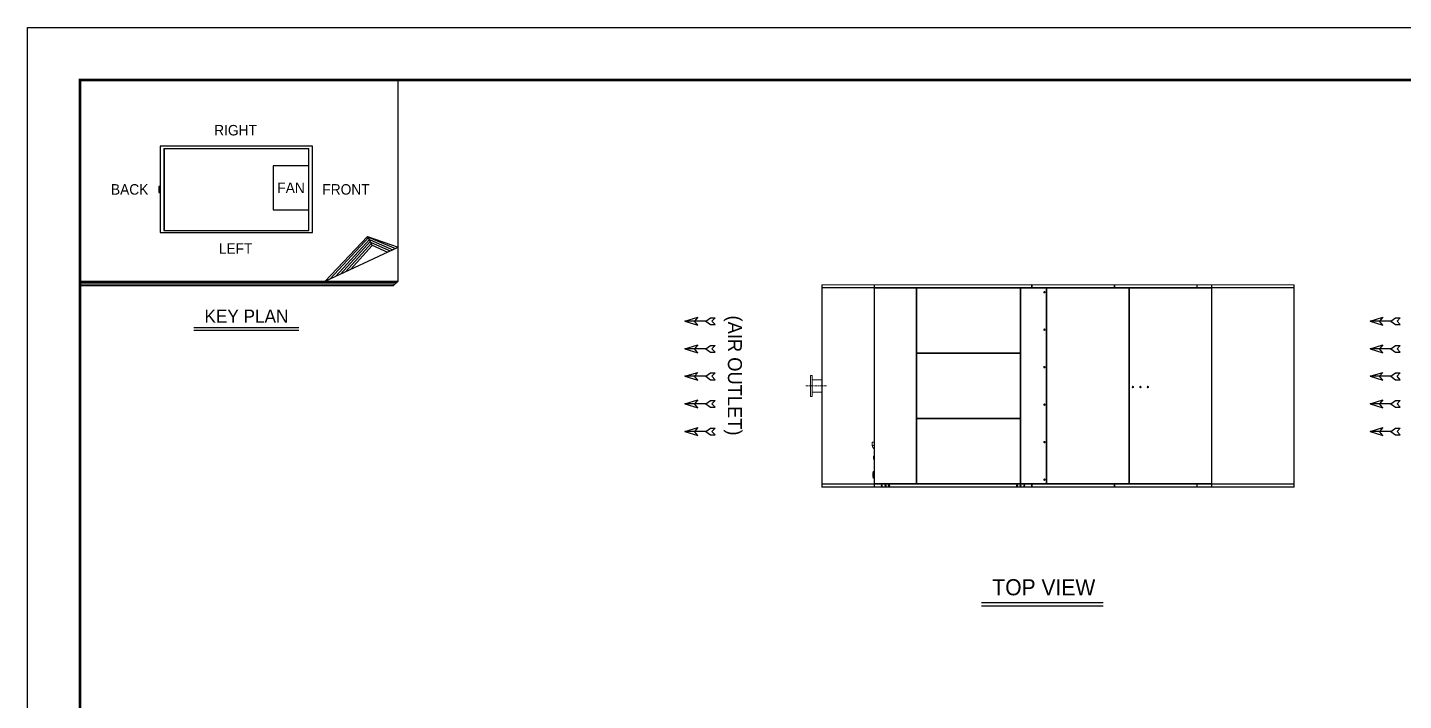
# Model space of a CAD drawing. Header units: millimetres. Extents: x -17070 to 46249, y -291348 to 35795.
# Drawn here: x 16842 to 35192, y 26819 to 35795 of the extents above; entities that cross this region are included whole.
import ezdxf
from ezdxf.enums import TextEntityAlignment as Align

# ---------------------------------------------------------------- set-up
doc = ezdxf.new("R2010")
doc.units = ezdxf.units.MM
doc.linetypes.add('CENTER', pattern=[2, 1.25, -0.25, 0.25, -0.25])
for name, color, linetype in [('center', 1, 'CENTER'), ('냉각탑', 4, 'Continuous'), ('냉각탑_box', 1, 'Continuous'), ('냉각탑_dim', 1, 'Continuous'), ('냉각탑_form', 1, 'Continuous'), ('냉각탑_text', 3, 'Continuous')]:
    doc.layers.add(name, color=color, linetype=linetype)
doc.styles.add('돋움', font='Dotum.ttf')

# ---------------------------------------------------------------- blocks, each defined once
blk = doc.blocks.new('화살표 IN OUT')
at = {"layer": '냉각탑_dim'}
for p, q in [((-323, 43), (-384, 43)), ((-343, 0), (-384, 43)), ((-384, -43), (-343, 0)), ((-266, 0), (-323, 43)), ((-266, 0), (-323, -43)), ((-266, 0), (0, 0)), ((-163, 50), (-122, 0)), ((0, 0), (-163, 50)), ((-163, -50), (-122, 0)), ((0, 0), (-163, -50)), ((-323, -43), (-384, -43))]:
    blk.add_line(p, q, dxfattribs=at)
blk = doc.blocks.new('4')
at = {"color": 0, "lineweight": 20}
for p, q in [((28139, 32365), (27435, 32365)), ((27435, 29665), (27435, 32365)), ((27438, 29665), (27438, 32365)), ((28135, 32362), (27438, 32362)), ((28135, 32326), (27438, 32326)), ((28135, 32323), (27438, 32323)), ((32635, 32365), (33735, 32365)), ((32635, 32362), (33732, 32362)), ((32635, 32326), (33732, 32326)), ((32635, 32323), (33732, 32323)), ((33732, 29665), (33732, 32365)), ((33735, 29665), (33735, 32365)), ((27285, 31155), (27285, 30875)), ((28139, 29665), (27435, 29665)), ((28135, 29707), (27438, 29707)), ((28135, 29704), (27438, 29704)), ((28135, 29668), (27438, 29668)), ((32635, 29707), (33732, 29707)), ((32635, 29704), (33732, 29704)), ((32635, 29668), (33732, 29668)), ((32635, 29665), (33735, 29665))]:
    blk.add_line(p, q, dxfattribs=at)
at = {"color": 7, "lineweight": 20, "ltscale": 0.001111}
for p, q in [((28135, 32362), (28137, 32362)), ((28137, 32318), (28135, 32318)), ((28139, 32319), (28139, 32321)), ((28204, 32321), (28204, 32323)), ((28695, 32319), (28695, 32321)), ((28696, 32318), (28698, 32318)), ((28851, 32321), (28851, 32323)), ((29166, 32323), (29166, 32321)), ((29193, 32323), (29193, 32321)), ((29196, 32323), (29196, 32321)), ((29461, 32321), (29461, 32323)), ((29461, 32321), (29461, 32323)), ((29614, 32323), (29614, 32321)), ((29641, 32323), (29641, 32321)), ((29644, 32323), (29644, 32321)), ((30071, 32321), (30071, 32323)), ((30220, 32321), (30220, 32323)), ((30233, 32362), (30235, 32362)), ((30242, 32323), (30242, 32321)), ((31008, 32323), (31008, 32321)), ((31337, 32365), (31339, 32365)), ((31337, 32360), (31339, 32360)), ((32439, 32365), (32441, 32365)), ((32439, 32360), (32441, 32360)), ((32630, 32323), (32630, 32321)), ((32632, 32323), (32632, 32321)), ((30084, 31998), (30082, 31998)), ((30084, 31898), (30082, 31898)), ((31535, 31898), (31533, 31898)), ((31533, 31868), (31535, 31868)), ((31533, 31721), (31535, 31721)), ((31535, 31691), (31533, 31691)), ((28800, 31452), (28800, 31450)), ((28803, 31452), (28803, 31450)), ((28847, 31452), (28847, 31450)), ((28848, 31452), (28848, 31450)), ((28850, 31452), (28850, 31450)), ((28851, 31450), (28851, 31452)), ((28852, 31450), (28852, 31452)), ((28854, 31450), (28854, 31452)), ((28854, 31452), (28854, 31450)), ((29461, 31450), (29461, 31452)), ((30071, 31450), (30071, 31452)), ((31535, 31474), (31533, 31474)), ((31533, 31444), (31535, 31444)), ((31535, 31218), (31533, 31218)), ((31535, 31016), (31533, 31016)), ((31535, 31013), (31533, 31013)), ((31533, 30986), (31535, 30986)), ((31535, 30809), (31533, 30809)), ((28800, 30580), (28800, 30578)), ((28803, 30580), (28803, 30578)), ((28847, 30580), (28847, 30578)), ((28848, 30580), (28848, 30578)), ((28850, 30580), (28850, 30578)), ((28851, 30578), (28851, 30580)), ((28852, 30578), (28852, 30580)), ((28854, 30578), (28854, 30580)), ((28854, 30580), (28854, 30578)), ((29461, 30578), (29461, 30580)), ((30071, 30578), (30071, 30580)), ((31535, 30586), (31533, 30586)), ((31533, 30556), (31535, 30556)), ((31533, 30339), (31535, 30339)), ((31535, 30309), (31533, 30309)), ((30084, 30194), (30082, 30194)), ((31535, 30163), (31533, 30163)), ((31533, 30133), (31535, 30133)), ((30084, 30094), (30082, 30094)), ((28137, 29713), (28135, 29713)), ((28137, 29669), (28135, 29669)), ((28139, 29711), (28139, 29709)), ((28335, 29707), (28335, 29709)), ((28620, 29707), (28620, 29709)), ((28626, 29709), (28626, 29707)), ((28695, 29711), (28695, 29709)), ((28696, 29713), (28698, 29713)), ((28819, 29709), (28819, 29707)), ((30098, 29709), (30098, 29707)), ((30235, 29669), (30233, 29669)), ((30242, 29709), (30242, 29707)), ((31008, 29707), (31008, 29709)), ((31339, 29665), (31337, 29665)), ((31409, 29707), (31409, 29709)), ((32441, 29665), (32439, 29665)), ((32630, 29707), (32630, 29709)), ((32632, 29709), (32632, 29707))]:
    blk.add_line(p, q, dxfattribs=at)
at = {"color": 7, "lineweight": 20, "ltscale": 0.019444}
for p, q in [((28135, 32327), (28135, 32362)), ((28137, 32327), (28137, 32362)), ((28139, 32362), (28139, 32327)), ((30232, 32362), (30232, 32327)), ((30233, 32362), (30233, 32327)), ((30235, 32362), (30235, 32327)), ((28135, 29669), (28135, 29704)), ((28137, 29669), (28137, 29704)), ((28139, 29669), (28139, 29704)), ((30232, 29669), (30232, 29704)), ((30233, 29704), (30233, 29669)), ((30235, 29704), (30235, 29669))]:
    blk.add_line(p, q, dxfattribs=at)
at = {"color": 7, "lineweight": 20}
for p, q in [((28135, 32318), (28135, 29713)), ((28139, 32365), (30232, 32365)), ((28139, 32362), (30232, 32362)), ((30232, 32327), (28139, 32327)), ((30232, 32323), (28139, 32323)), ((28139, 32318), (28139, 29713)), ((28695, 29713), (28695, 32318)), ((28698, 29713), (28698, 32318)), ((28700, 29709), (28700, 32321)), ((30079, 32321), (28704, 32321)), ((30079, 32318), (28704, 32318)), ((30084, 32318), (30084, 29712)), ((30087, 32318), (30087, 29712)), ((31334, 32365), (30240, 32365)), ((31334, 32362), (30240, 32362)), ((31334, 32326), (30240, 32326)), ((31334, 32323), (30240, 32323)), ((30426, 29712), (30426, 32318)), ((30429, 29712), (30429, 32318)), ((30432, 29712), (30432, 32318)), ((30433, 32318), (30433, 29712)), ((30436, 32321), (31530, 32321)), ((30436, 32318), (30436, 29712)), ((30436, 32318), (31530, 32318)), ((32436, 32365), (31342, 32365)), ((32436, 32362), (31342, 32362)), ((32436, 32326), (31342, 32326)), ((32436, 32323), (31342, 32323)), ((31530, 32318), (31530, 29712)), ((31533, 32318), (31533, 29712)), ((31535, 29712), (31535, 32318)), ((31538, 32321), (32632, 32321)), ((31538, 32318), (32632, 32318)), ((31538, 29712), (31538, 32318)), ((32632, 32318), (32632, 29712)), ((32635, 32318), (32635, 29712)), ((32637, 31224), (32637, 32318)), ((32638, 29924), (32638, 32106)), ((30083, 30194), (30083, 31898)), ((28704, 31456), (30079, 31456)), ((28704, 31452), (30079, 31452)), ((30079, 31450), (28704, 31450)), ((30079, 31447), (28704, 31447)), ((32637, 29712), (32637, 30806)), ((28704, 30584), (30079, 30584)), ((28704, 30580), (30079, 30580)), ((30079, 30578), (28704, 30578)), ((30079, 30575), (28704, 30575)), ((28139, 29707), (30232, 29707)), ((28139, 29704), (30232, 29704)), ((28139, 29669), (30232, 29669)), ((28139, 29665), (30232, 29665)), ((28704, 29713), (30079, 29713)), ((28704, 29709), (30079, 29709)), ((31334, 29707), (30240, 29707)), ((31334, 29704), (30240, 29704)), ((31334, 29668), (30240, 29668)), ((31334, 29665), (30240, 29665)), ((30436, 29712), (31530, 29712)), ((30436, 29709), (31530, 29709)), ((32436, 29707), (31342, 29707)), ((32436, 29704), (31342, 29704)), ((32436, 29668), (31342, 29668)), ((32436, 29665), (31342, 29665)), ((31538, 29712), (32632, 29712)), ((31538, 29709), (32632, 29709))]:
    blk.add_line(p, q, dxfattribs=at)
at = {"color": 7, "lineweight": 20, "ltscale": 5.55556e-05}
for p, q in [((28135, 32318), (28135, 32318)), ((28137, 32318), (28137, 32318)), ((28139, 32321), (28139, 32321)), ((28139, 32319), (28139, 32319)), ((28695, 32321), (28695, 32321)), ((28695, 32319), (28695, 32319)), ((28696, 32318), (28696, 32318)), ((28698, 32318), (28698, 32318)), ((28135, 29713), (28135, 29713)), ((28137, 29713), (28137, 29713)), ((28139, 29711), (28139, 29711)), ((28139, 29709), (28139, 29709)), ((28695, 29711), (28695, 29711)), ((28695, 29709), (28695, 29709)), ((28696, 29713), (28696, 29713)), ((28698, 29713), (28698, 29713))]:
    blk.add_line(p, q, dxfattribs=at)
at = {"color": 7, "lineweight": 20, "ltscale": 0.002}
for p, q in [((28135, 32318), (28139, 32318)), ((28139, 32321), (28139, 32318)), ((28695, 32321), (28695, 32318)), ((28698, 32318), (28695, 32318)), ((28135, 29713), (28139, 29713)), ((28139, 29709), (28139, 29713)), ((28695, 29709), (28695, 29713)), ((28698, 29713), (28695, 29713))]:
    blk.add_line(p, q, dxfattribs=at)
at = {"color": 7, "lineweight": 20, "ltscale": 6.38004e-06}
for p, q in [((28135, 32318), (28135, 32318)), ((28135, 29713), (28135, 29713))]:
    blk.add_line(p, q, dxfattribs=at)
at = {"color": 7, "lineweight": 20, "ltscale": 0.148611}
blk.add_line((28135, 32050), (28135, 32318), dxfattribs=at)
at = {"color": 7, "lineweight": 20, "ltscale": 0.000888889}
for p, q in [((28139, 32318), (28137, 32318)), ((28695, 32318), (28696, 32318)), ((30080, 32318), (30082, 32318)), ((30083, 32320), (30083, 32321)), ((30237, 32365), (30239, 32365)), ((30237, 32326), (30239, 32326)), ((30435, 32321), (30435, 32320)), ((30435, 32321), (30436, 32321)), ((30435, 32320), (30436, 32320)), ((31296, 32322), (31296, 32323)), ((31337, 32365), (31336, 32365)), ((31337, 32326), (31336, 32326)), ((31336, 32322), (31336, 32323)), ((31339, 32365), (31341, 32365)), ((31339, 32326), (31341, 32326)), ((31530, 32321), (31532, 32321)), ((31530, 32320), (31532, 32320)), ((31532, 32321), (31532, 32320)), ((31533, 32320), (31533, 32321)), ((31535, 32321), (31537, 32321)), ((32439, 32365), (32438, 32365)), ((32439, 32326), (32438, 32326)), ((32441, 32365), (32443, 32365)), ((32441, 32326), (32443, 32326)), ((32635, 32365), (32634, 32365)), ((32635, 32326), (32634, 32326)), ((32635, 32321), (32634, 32321)), ((32637, 31224), (32635, 31224)), ((32637, 31215), (32635, 31215)), ((32637, 31021), (32635, 31021)), ((32637, 31009), (32635, 31009)), ((32637, 30815), (32635, 30815)), ((32637, 30806), (32635, 30806)), ((28139, 29713), (28137, 29713)), ((28695, 29713), (28696, 29713)), ((30082, 29712), (30080, 29712)), ((30083, 29709), (30083, 29711)), ((30237, 29704), (30239, 29704)), ((30237, 29665), (30239, 29665)), ((30435, 29709), (30435, 29711)), ((30436, 29711), (30435, 29711)), ((30436, 29709), (30435, 29709)), ((31296, 29709), (31296, 29707)), ((31336, 29709), (31336, 29707)), ((31337, 29704), (31336, 29704)), ((31337, 29665), (31336, 29665)), ((31339, 29704), (31341, 29704)), ((31339, 29665), (31341, 29665)), ((31532, 29711), (31530, 29711)), ((31532, 29709), (31530, 29709)), ((31532, 29709), (31532, 29711)), ((31533, 29711), (31533, 29709)), ((31535, 29709), (31537, 29709)), ((32439, 29704), (32438, 29704)), ((32439, 29665), (32438, 29665)), ((32441, 29704), (32443, 29704)), ((32441, 29665), (32443, 29665)), ((32635, 29709), (32634, 29709)), ((32635, 29704), (32634, 29704)), ((32635, 29665), (32634, 29665))]:
    blk.add_line(p, q, dxfattribs=at)
at = {"color": 7, "lineweight": 20, "ltscale": 0.001944}
for p, q in [((28139, 32362), (28139, 32365)), ((28139, 32327), (28139, 32323)), ((28700, 32321), (28696, 32321)), ((28703, 32321), (28700, 32321)), ((28700, 32318), (28704, 32318)), ((28703, 32318), (28703, 32321)), ((28704, 32321), (28704, 32318)), ((30079, 32321), (30079, 32318)), ((30082, 32318), (30079, 32318)), ((30232, 32362), (30232, 32365)), ((30232, 32327), (30232, 32323)), ((28700, 31456), (28704, 31456)), ((28700, 31447), (28704, 31447)), ((28704, 31452), (28704, 31456)), ((28704, 31450), (28704, 31447)), ((30079, 31452), (30079, 31456)), ((30082, 31456), (30079, 31456)), ((30079, 31450), (30079, 31447)), ((30082, 31447), (30079, 31447)), ((28700, 30584), (28704, 30584)), ((28700, 30575), (28704, 30575)), ((28704, 30580), (28704, 30584)), ((28704, 30578), (28704, 30575)), ((30079, 30580), (30079, 30584)), ((30082, 30584), (30079, 30584)), ((30079, 30578), (30079, 30575)), ((30082, 30575), (30079, 30575)), ((28139, 29704), (28139, 29707)), ((28139, 29665), (28139, 29669)), ((28700, 29713), (28704, 29713)), ((28703, 29709), (28700, 29709)), ((28703, 29709), (28703, 29713)), ((28704, 29709), (28704, 29713)), ((30079, 29709), (30079, 29713)), ((30082, 29713), (30079, 29713)), ((30232, 29704), (30232, 29707)), ((30232, 29665), (30232, 29669))]:
    blk.add_line(p, q, dxfattribs=at)
at = {"color": 7, "lineweight": 20, "ltscale": 0.308778}
for p, q in [((28695, 32321), (28139, 32321)), ((28695, 32318), (28139, 32318)), ((28139, 29713), (28695, 29713)), ((28139, 29709), (28695, 29709))]:
    blk.add_line(p, q, dxfattribs=at)
at = {"color": 7, "lineweight": 20, "ltscale": 6.42309e-06}
blk.add_line((28139, 32321), (28139, 32321), dxfattribs=at)
at = {"color": 7, "lineweight": 20, "ltscale": 0.0008333}
blk.add_line((28139, 32318), (28139, 32319), dxfattribs=at)
at = {"color": 7, "lineweight": 20, "ltscale": 6.29548e-05}
blk.add_line((28139, 32318), (28139, 32318), dxfattribs=at)
at = {"color": 7, "lineweight": 20, "ltscale": 0.000833337}
for p, q in [((28695, 32321), (28696, 32321)), ((28695, 32319), (28696, 32319)), ((28696, 29711), (28695, 29711)), ((28696, 29709), (28695, 29709))]:
    blk.add_line(p, q, dxfattribs=at)
at = {"color": 7, "lineweight": 20, "ltscale": 5.55704e-05}
blk.add_line((28695, 32318), (28695, 32318), dxfattribs=at)
at = {"color": 7, "lineweight": 20, "ltscale": 0.000864169}
blk.add_line((28698, 32318), (28700, 32318), dxfattribs=at)
at = {"color": 7, "lineweight": 20, "ltscale": 0.478889}
for p, q in [((28700, 32318), (28700, 31456)), ((28704, 32318), (28704, 31456)), ((30079, 31456), (30079, 32318)), ((30082, 31456), (30082, 32318)), ((28700, 30575), (28700, 29713)), ((28704, 30575), (28704, 29713)), ((30079, 29713), (30079, 30575)), ((30082, 29713), (30082, 30575))]:
    blk.add_line(p, q, dxfattribs=at)
at = {"color": 7, "lineweight": 20, "ltscale": 0.426667}
for p, q in [((28700, 32318), (28700, 31550)), ((28700, 30481), (28700, 29713))]:
    blk.add_line(p, q, dxfattribs=at)
at = {"color": 7, "lineweight": 20, "ltscale": 0.000277763}
for p, q in [((28703, 32321), (28704, 32321)), ((28703, 29709), (28704, 29709))]:
    blk.add_line(p, q, dxfattribs=at)
at = {"color": 7, "lineweight": 20, "ltscale": 0.000222222}
for p, q in [((30080, 32318), (30080, 32318)), ((30082, 32318), (30082, 32318)), ((28139, 29668), (28138, 29668)), ((30232, 29704), (30232, 29704))]:
    blk.add_line(p, q, dxfattribs=at)
at = {"color": 7, "lineweight": 20, "ltscale": 0.000833333}
for p, q in [((30083, 32318), (30082, 32318)), ((30083, 32318), (30083, 32320)), ((30240, 32365), (30239, 32365)), ((30240, 32365), (30239, 32365)), ((30239, 32326), (30240, 32326)), ((30433, 32318), (30432, 32318)), ((30435, 32318), (30435, 32320)), ((31336, 32365), (31334, 32365)), ((31336, 32365), (31334, 32365)), ((31336, 32326), (31334, 32326)), ((31334, 32326), (31334, 32325)), ((31342, 32365), (31341, 32365)), ((31341, 32326), (31342, 32326)), ((31532, 32318), (31532, 32320)), ((31538, 32321), (31537, 32321)), ((32438, 32365), (32436, 32365)), ((32438, 32326), (32436, 32326)), ((32444, 32365), (32443, 32365)), ((32444, 32365), (32443, 32365)), ((32443, 32326), (32444, 32326)), ((32634, 32365), (32632, 32365)), ((32634, 32365), (32632, 32365)), ((32634, 32326), (32632, 32326)), ((32632, 32326), (32632, 32325)), ((32632, 32321), (32634, 32321)), ((28139, 29713), (28139, 29711)), ((28698, 29713), (28700, 29713)), ((30083, 29712), (30082, 29712)), ((30083, 29712), (30083, 29711)), ((30239, 29704), (30240, 29704)), ((30239, 29704), (30240, 29704)), ((30240, 29665), (30239, 29665)), ((30433, 29712), (30432, 29712)), ((30435, 29712), (30435, 29711)), ((31334, 29704), (31334, 29706)), ((31336, 29704), (31334, 29704)), ((31336, 29704), (31334, 29704)), ((31336, 29665), (31334, 29665)), ((31341, 29704), (31342, 29704)), ((31342, 29665), (31341, 29665)), ((31532, 29712), (31532, 29711)), ((31538, 29709), (31537, 29709)), ((32438, 29704), (32436, 29704)), ((32438, 29665), (32436, 29665)), ((32443, 29704), (32444, 29704)), ((32443, 29704), (32444, 29704)), ((32444, 29665), (32443, 29665)), ((32632, 29709), (32634, 29709)), ((32632, 29704), (32632, 29706)), ((32634, 29704), (32632, 29704)), ((32634, 29665), (32632, 29665))]:
    blk.add_line(p, q, dxfattribs=at)
at = {"color": 7, "lineweight": 20, "ltscale": 0.002167}
for p, q in [((30083, 32321), (30087, 32321)), ((30083, 32320), (30087, 32320)), ((30087, 32318), (30083, 32318)), ((30083, 29711), (30087, 29711)), ((30083, 29709), (30087, 29709))]:
    blk.add_line(p, q, dxfattribs=at)
at = {"color": 7, "lineweight": 20, "ltscale": 0.177546}
blk.add_line((30083, 31998), (30083, 32318), dxfattribs=at)
at = {"color": 7, "lineweight": 20, "ltscale": 0.001722}
for p, q in [((30084, 32318), (30087, 32318)), ((30087, 32321), (30087, 32318)), ((30240, 32365), (30240, 32362)), ((30240, 32365), (30240, 32362)), ((30240, 32323), (30240, 32326)), ((30426, 32321), (30426, 32318)), ((30429, 32318), (30426, 32318)), ((30433, 32318), (30436, 32318)), ((30436, 32321), (30436, 32318)), ((31334, 32365), (31334, 32362)), ((31334, 32323), (31334, 32326)), ((31342, 32365), (31342, 32362)), ((31342, 32365), (31342, 32362)), ((31342, 32323), (31342, 32326)), ((31530, 32321), (31530, 32318)), ((31530, 32318), (31533, 32318)), ((31535, 32318), (31535, 32321)), ((31535, 32318), (31538, 32318)), ((31537, 32318), (31537, 32321)), ((31538, 32321), (31538, 32318)), ((32436, 32365), (32436, 32362)), ((32436, 32323), (32436, 32326)), ((32444, 32365), (32444, 32362)), ((32444, 32365), (32444, 32362)), ((32444, 32323), (32444, 32326)), ((32632, 32365), (32632, 32362)), ((32632, 32323), (32632, 32326)), ((32632, 32321), (32632, 32318)), ((32632, 32321), (32632, 32318)), ((32635, 32318), (32632, 32318)), ((32634, 32321), (32634, 32318)), ((32635, 32321), (32635, 32318)), ((30084, 29712), (30087, 29712)), ((30087, 29709), (30087, 29712)), ((30240, 29707), (30240, 29704)), ((30240, 29665), (30240, 29668)), ((30240, 29665), (30240, 29668)), ((30426, 29709), (30426, 29712)), ((30429, 29712), (30426, 29712)), ((30433, 29712), (30436, 29712)), ((30436, 29709), (30436, 29712)), ((31334, 29707), (31334, 29704)), ((31334, 29665), (31334, 29668)), ((31342, 29707), (31342, 29704)), ((31342, 29665), (31342, 29668)), ((31342, 29665), (31342, 29668)), ((31530, 29709), (31530, 29712)), ((31530, 29712), (31533, 29712)), ((31535, 29712), (31538, 29712)), ((31535, 29709), (31535, 29712)), ((31537, 29709), (31537, 29712)), ((31538, 29712), (31538, 29709)), ((32436, 29707), (32436, 29704)), ((32436, 29665), (32436, 29668)), ((32444, 29707), (32444, 29704)), ((32444, 29665), (32444, 29668)), ((32444, 29665), (32444, 29668)), ((32632, 29712), (32632, 29709)), ((32635, 29712), (32632, 29712)), ((32632, 29712), (32632, 29709)), ((32632, 29707), (32632, 29704)), ((32632, 29665), (32632, 29668)), ((32634, 29712), (32634, 29709)), ((32635, 29712), (32635, 29709))]:
    blk.add_line(p, q, dxfattribs=at)
at = {"color": 7, "lineweight": 20, "ltscale": 0.188222}
for p, q in [((30426, 32321), (30087, 32321)), ((30426, 32318), (30087, 32318)), ((30087, 29712), (30426, 29712)), ((30087, 29709), (30426, 29709))]:
    blk.add_line(p, q, dxfattribs=at)
at = {"color": 7, "lineweight": 20, "ltscale": 0.021611}
for p, q in [((30237, 32365), (30237, 32326)), ((30239, 32365), (30239, 32326)), ((31336, 32365), (31336, 32326)), ((31337, 32365), (31337, 32326)), ((31339, 32365), (31339, 32326)), ((31341, 32365), (31341, 32326)), ((32438, 32365), (32438, 32326)), ((32439, 32365), (32439, 32326)), ((32441, 32365), (32441, 32326)), ((32443, 32365), (32443, 32326)), ((32634, 32365), (32634, 32326)), ((32635, 32365), (32635, 32326)), ((30237, 29665), (30237, 29704)), ((30239, 29665), (30239, 29704)), ((31336, 29665), (31336, 29704)), ((31336, 29665), (31336, 29704)), ((31337, 29665), (31337, 29704)), ((31339, 29665), (31339, 29704)), ((31341, 29665), (31341, 29704)), ((32438, 29665), (32438, 29704)), ((32439, 29665), (32439, 29704)), ((32441, 29665), (32441, 29704)), ((32443, 29665), (32443, 29704)), ((32634, 29665), (32634, 29704)), ((32634, 29665), (32634, 29704)), ((32635, 29665), (32635, 29704))]:
    blk.add_line(p, q, dxfattribs=at)
at = {"color": 7, "lineweight": 20, "ltscale": 0.002803}
blk.add_line((30237, 32321), (30237, 32326), dxfattribs=at)
at = {"color": 7, "lineweight": 20, "ltscale": 0.005324}
blk.add_line((30250, 32365), (30240, 32365), dxfattribs=at)
at = {"color": 7, "lineweight": 20, "ltscale": 0.009389}
for p, q in [((30257, 32365), (30240, 32365)), ((31334, 32365), (31317, 32365)), ((32461, 32365), (32444, 32365)), ((32632, 32365), (32615, 32365))]:
    blk.add_line(p, q, dxfattribs=at)
at = {"color": 7, "lineweight": 20, "ltscale": 0.00111}
for p, q in [((30240, 32321), (30240, 32323)), ((28595, 29707), (28595, 29709)), ((32441, 29670), (32439, 29670))]:
    blk.add_line(p, q, dxfattribs=at)
at = {"color": 7, "lineweight": 20, "ltscale": 0.003787}
blk.add_line((30250, 32365), (30257, 32365), dxfattribs=at)
at = {"color": 7, "lineweight": 20, "ltscale": 0.00027774}
blk.add_line((30257, 32365), (30257, 32365), dxfattribs=at)
at = {"color": 7, "lineweight": 20, "ltscale": 0.155556}
for p, q in [((30257, 32365), (30537, 32365)), ((31037, 32365), (31317, 32365)), ((27307, 31155), (27307, 30875))]:
    blk.add_line(p, q, dxfattribs=at)
at = {"color": 7, "lineweight": 20, "ltscale": 1.52736e-05}
blk.add_line((30380, 32321), (30380, 32321), dxfattribs=at)
at = {"color": 7, "lineweight": 20, "ltscale": 0.004777}
for p, q in [((30426, 32320), (30435, 32320)), ((30435, 29711), (30426, 29711))]:
    blk.add_line(p, q, dxfattribs=at)
at = {"color": 7, "lineweight": 20, "ltscale": 0.001389}
for p, q in [((30429, 32318), (30432, 32318)), ((30429, 29712), (30432, 29712))]:
    blk.add_line(p, q, dxfattribs=at)
at = {"color": 7, "lineweight": 20, "ltscale": 0.000888874}
blk.add_line((30435, 32318), (30436, 32318), dxfattribs=at)
at = {"color": 7, "lineweight": 20, "ltscale": 0.027778}
for p, q in [((30537, 32365), (30587, 32365)), ((30987, 32365), (31037, 32365)), ((31639, 32365), (31689, 32365)), ((31639, 32365), (31689, 32365)), ((32089, 32365), (32139, 32365)), ((32089, 32365), (32139, 32365)), ((32513, 32365), (32563, 32365))]:
    blk.add_line(p, q, dxfattribs=at)
at = {"color": 7, "lineweight": 20, "ltscale": 0.222222}
blk.add_line((30587, 32365), (30987, 32365), dxfattribs=at)
at = {"color": 7, "lineweight": 20, "ltscale": 0.000222223}
for p, q in [((31296, 32321), (31296, 32322)), ((31336, 32321), (31336, 32322))]:
    blk.add_line(p, q, dxfattribs=at)
at = {"color": 7, "lineweight": 20, "ltscale": 0.022222}
for p, q in [((31296, 32322), (31336, 32322)), ((28700, 31180), (28700, 31220)), ((28700, 30810), (28700, 30850)), ((31336, 29709), (31296, 29709)), ((31336, 29707), (31296, 29707))]:
    blk.add_line(p, q, dxfattribs=at)
at = {"color": 7, "lineweight": 20, "ltscale": 0.002588}
for p, q in [((31317, 32365), (31322, 32365)), ((32419, 32365), (32424, 32365)), ((32615, 32365), (32620, 32365))]:
    blk.add_line(p, q, dxfattribs=at)
at = {"color": 7, "lineweight": 20, "ltscale": 0.007103}
for p, q in [((31321, 32365), (31334, 32365)), ((31355, 32365), (31342, 32365)), ((32423, 32365), (32436, 32365)), ((32457, 32365), (32444, 32365)), ((32619, 32365), (32632, 32365))]:
    blk.add_line(p, q, dxfattribs=at)
at = {"color": 7, "lineweight": 20, "ltscale": 0.00080973}
blk.add_line((31334, 32323), (31336, 32323), dxfattribs=at)
at = {"color": 7, "lineweight": 20, "ltscale": 0.002286}
for p, q in [((31355, 32365), (31359, 32365)), ((32457, 32365), (32461, 32365))]:
    blk.add_line(p, q, dxfattribs=at)
at = {"color": 7, "lineweight": 20, "ltscale": 0.000888904}
blk.add_line((31530, 32318), (31532, 32318), dxfattribs=at)
at = {"color": 7, "lineweight": 20, "ltscale": 0.000619403}
for p, q in [((31533, 32321), (31532, 32321)), ((31532, 29709), (31533, 29709))]:
    blk.add_line(p, q, dxfattribs=at)
at = {"color": 7, "lineweight": 20, "ltscale": 0.001635}
blk.add_line((31532, 32321), (31535, 32321), dxfattribs=at)
at = {"color": 7, "lineweight": 20, "ltscale": 0.000846324}
blk.add_line((31532, 32318), (31534, 32318), dxfattribs=at)
at = {"color": 7, "lineweight": 20, "ltscale": 0.001325}
blk.add_line((31535, 32321), (31533, 32321), dxfattribs=at)
at = {"color": 7, "lineweight": 20, "ltscale": 0.000519359}
for p, q in [((31534, 32320), (31533, 32320)), ((31534, 29711), (31533, 29711))]:
    blk.add_line(p, q, dxfattribs=at)
at = {"color": 7, "lineweight": 20, "ltscale": 0.00023458}
for p, q in [((31534, 32318), (31533, 32318)), ((31534, 31224), (31533, 31224)), ((31534, 30815), (31533, 30815)), ((31534, 30806), (31533, 30806)), ((31533, 30806), (31534, 30806)), ((31534, 29712), (31533, 29712))]:
    blk.add_line(p, q, dxfattribs=at)
at = {"color": 7, "lineweight": 20, "ltscale": 0.000876532}
for p, q in [((31535, 32318), (31534, 32318)), ((31534, 31224), (31535, 31224)), ((31534, 30815), (31535, 30815)), ((31535, 30806), (31534, 30806)), ((31534, 29712), (31535, 29712))]:
    blk.add_line(p, q, dxfattribs=at)
at = {"color": 7, "lineweight": 20, "ltscale": 0.000309015}
for p, q in [((31535, 32321), (31535, 32321)), ((31535, 31221), (31535, 31221)), ((31535, 30812), (31535, 30812)), ((31535, 30809), (31535, 30809)), ((31535, 29709), (31535, 29709))]:
    blk.add_line(p, q, dxfattribs=at)
at = {"color": 7, "lineweight": 20, "ltscale": 0.104333}
for p, q in [((32632, 32365), (32444, 32365)), ((32632, 32362), (32444, 32362)), ((32632, 32326), (32444, 32326)), ((32632, 32323), (32444, 32323)), ((32632, 29707), (32444, 29707)), ((32632, 29704), (32444, 29704)), ((32632, 29668), (32444, 29668)), ((32632, 29665), (32444, 29665))]:
    blk.add_line(p, q, dxfattribs=at)
at = {"color": 7, "lineweight": 20, "ltscale": 0.028889}
for p, q in [((32461, 32365), (32513, 32365)), ((32563, 32365), (32615, 32365))]:
    blk.add_line(p, q, dxfattribs=at)
at = {"color": 7, "lineweight": 20, "ltscale": 0.002833}
blk.add_line((32635, 32326), (32635, 32321), dxfattribs=at)
at = {"color": 7, "lineweight": 20, "ltscale": 0.000889056}
for p, q in [((32637, 32318), (32635, 32318)), ((32637, 29712), (32635, 29712))]:
    blk.add_line(p, q, dxfattribs=at)
at = {"color": 7, "lineweight": 20, "ltscale": 0.001029}
for p, q in [((28133, 32050), (28135, 32050)), ((28135, 31630), (28133, 31630)), ((28133, 30395), (28135, 30395)), ((28135, 29975), (28133, 29975))]:
    blk.add_line(p, q, dxfattribs=at)
at = {"color": 7, "lineweight": 20, "ltscale": 0.220833}
for p, q in [((28133, 32050), (28133, 31653)), ((28133, 30395), (28133, 29998))]:
    blk.add_line(p, q, dxfattribs=at)
at = {"color": 7, "lineweight": 20, "ltscale": 0.000944445}
for p, q in [((32638, 32106), (32637, 32106)), ((32638, 29924), (32637, 29924))]:
    blk.add_line(p, q, dxfattribs=at)
at = {"color": 7, "lineweight": 20, "ltscale": 0.001247}
for p, q in [((28133, 31653), (28135, 31651)), ((28133, 31638), (28135, 31639)), ((28133, 29998), (28135, 29996)), ((28133, 29983), (28135, 29984))]:
    blk.add_line(p, q, dxfattribs=at)
at = {"color": 7, "lineweight": 20, "ltscale": 0.004167}
for p, q in [((28133, 31638), (28133, 31630)), ((28133, 29983), (28133, 29975))]:
    blk.add_line(p, q, dxfattribs=at)
at = {"color": 7, "lineweight": 20, "ltscale": 0.006935}
for p, q in [((28135, 31639), (28135, 31651)), ((28135, 29984), (28135, 29996))]:
    blk.add_line(p, q, dxfattribs=at)
at = {"color": 7, "lineweight": 20, "ltscale": 0.295779}
blk.add_line((28135, 31098), (28135, 31630), dxfattribs=at)
at = {"color": 7, "lineweight": 20, "ltscale": 0.000833334}
for p, q in [((28698, 31550), (28700, 31550)), ((28698, 31220), (28700, 31220)), ((28698, 31180), (28700, 31180)), ((28698, 30850), (28700, 30850)), ((28698, 30810), (28700, 30810)), ((28698, 30481), (28700, 30481))]:
    blk.add_line(p, q, dxfattribs=at)
at = {"color": 7, "lineweight": 20, "ltscale": 0.173056}
for p, q in [((28700, 31229), (28700, 31541)), ((28700, 30490), (28700, 30801))]:
    blk.add_line(p, q, dxfattribs=at)
at = {"color": 7, "lineweight": 20, "ltscale": 0.479444}
for p, q in [((28700, 31447), (28700, 30584)), ((28704, 31447), (28704, 30584)), ((30079, 30584), (30079, 31447)), ((30082, 30584), (30082, 31447))]:
    blk.add_line(p, q, dxfattribs=at)
at = {"color": 7, "lineweight": 20, "ltscale": 0.005}
for p, q in [((28703, 31447), (28703, 31456)), ((30080, 31447), (30080, 31456)), ((30082, 31447), (30082, 31456)), ((28703, 30575), (28703, 30584)), ((30080, 30575), (30080, 30584)), ((30082, 30575), (30082, 30584))]:
    blk.add_line(p, q, dxfattribs=at)
at = {"color": 7, "lineweight": 20, "ltscale": 0.000305442}
for p, q in [((31534, 31223), (31533, 31223)), ((31534, 30814), (31533, 30814)), ((31534, 30808), (31533, 30808))]:
    blk.add_line(p, q, dxfattribs=at)
at = {"color": 7, "lineweight": 20, "ltscale": 0.000801973}
for p, q in [((31535, 31221), (31533, 31221)), ((31535, 30812), (31533, 30812))]:
    blk.add_line(p, q, dxfattribs=at)
at = {"color": 7, "lineweight": 20, "ltscale": 0.000802106}
blk.add_line((31533, 31218), (31535, 31218), dxfattribs=at)
at = {"color": 7, "lineweight": 20, "ltscale": 0.00030545}
for p, q in [((31534, 31217), (31533, 31217)), ((31534, 31020), (31533, 31020))]:
    blk.add_line(p, q, dxfattribs=at)
at = {"color": 7, "lineweight": 20, "ltscale": 0.000234588}
for p, q in [((31533, 31215), (31534, 31215)), ((31533, 31215), (31534, 31215)), ((31533, 31021), (31534, 31021))]:
    blk.add_line(p, q, dxfattribs=at)
at = {"color": 7, "lineweight": 20, "ltscale": 0.000876523}
for p, q in [((31535, 31215), (31534, 31215)), ((31534, 31021), (31535, 31021))]:
    blk.add_line(p, q, dxfattribs=at)
at = {"color": 7, "lineweight": 20, "ltscale": 0.000309005}
for p, q in [((31535, 31218), (31535, 31218)), ((31535, 31018), (31535, 31018))]:
    blk.add_line(p, q, dxfattribs=at)
at = {"color": 7, "lineweight": 20, "ltscale": 0.107667}
for p, q in [((32637, 31021), (32637, 31215)), ((32637, 30815), (32637, 31009))]:
    blk.add_line(p, q, dxfattribs=at)
at = {"color": 7, "lineweight": 20, "ltscale": 0.012222}
for p, q in [((27307, 31155), (27285, 31155)), ((27285, 31155), (27307, 31155)), ((27307, 30875), (27285, 30875))]:
    blk.add_line(p, q, dxfattribs=at)
at = {"color": 7, "lineweight": 20, "ltscale": 0.091778}
blk.add_line((27307, 31098), (27307, 30933), dxfattribs=at)
at = {"color": 7, "lineweight": 20, "ltscale": 0.071111}
for p, q in [((27307, 31098), (27435, 31098)), ((27307, 30933), (27435, 30933))]:
    blk.add_line(p, q, dxfattribs=at)
at = {"color": 7, "lineweight": 20, "ltscale": 0.071105}
blk.add_line((27435, 31098), (27307, 31098), dxfattribs=at)
at = {"color": 7, "lineweight": 20, "ltscale": 0.183333}
blk.add_line((28700, 30850), (28700, 31180), dxfattribs=at)
at = {"color": 7, "lineweight": 20, "ltscale": 0.000801982}
blk.add_line((31535, 31018), (31533, 31018), dxfattribs=at)
at = {"color": 7, "lineweight": 20, "ltscale": 0.298555}
blk.add_line((28135, 30395), (28135, 30933), dxfattribs=at)
at = {"color": 7, "lineweight": 20, "ltscale": 0.000802097}
blk.add_line((31533, 30809), (31535, 30809), dxfattribs=at)
at = {"color": 7, "lineweight": 20, "ltscale": 0.011861}
for p, q in [((28129, 30263), (28108, 30263)), ((28129, 30220), (28108, 30220))]:
    blk.add_line(p, q, dxfattribs=at)
at = {"color": 7, "lineweight": 20, "ltscale": 0.023889}
blk.add_line((28108, 30220), (28108, 30263), dxfattribs=at)
at = {"color": 7, "lineweight": 20, "ltscale": 0.002303}
for p, q in [((28133, 30263), (28129, 30263)), ((28133, 30220), (28129, 30220))]:
    blk.add_line(p, q, dxfattribs=at)
at = {"color": 7, "lineweight": 20, "ltscale": 0.005192}
for p, q in [((28124, 30080), (28133, 30080)), ((28124, 30038), (28133, 30038))]:
    blk.add_line(p, q, dxfattribs=at)
at = {"color": 7, "lineweight": 20, "ltscale": 0.023722}
blk.add_line((28124, 30038), (28124, 30080), dxfattribs=at)
at = {"color": 7, "lineweight": 20, "ltscale": 0.145833}
blk.add_line((28135, 29713), (28135, 29975), dxfattribs=at)
at = {"color": 7, "lineweight": 20, "ltscale": 0.211889}
blk.add_line((30083, 29712), (30083, 30094), dxfattribs=at)
at = {"color": 7, "lineweight": 20, "ltscale": 0.001778}
for p, q in [((28119, 29859), (28116, 29859)), ((28119, 29799), (28116, 29799))]:
    blk.add_line(p, q, dxfattribs=at)
at = {"color": 7, "lineweight": 20, "ltscale": 0.033611}
blk.add_line((28116, 29799), (28116, 29859), dxfattribs=at)
at = {"color": 7, "lineweight": 20, "ltscale": 0.008881}
for p, q in [((28135, 29874), (28119, 29874)), ((28135, 29785), (28119, 29785))]:
    blk.add_line(p, q, dxfattribs=at)
at = {"color": 7, "lineweight": 20, "ltscale": 0.0495}
blk.add_line((28119, 29874), (28119, 29785), dxfattribs=at)
at = {"color": 7, "lineweight": 20, "ltscale": 0.000203026}
blk.add_line((28135, 29704), (28135, 29704), dxfattribs=at)
at = {"color": 7, "lineweight": 20, "ltscale": 0.000203598}
blk.add_line((28135, 29668), (28135, 29669), dxfattribs=at)
at = {"color": 7, "lineweight": 20, "ltscale": 0.000222127}
blk.add_line((28138, 29707), (28139, 29707), dxfattribs=at)
blk.add_line((28138, 29707), (28139, 29707), dxfattribs=at)
at = {"color": 7, "lineweight": 20, "ltscale": 1.29947e-05}
blk.add_line((28138, 29707), (28138, 29707), dxfattribs=at)
at = {"color": 7, "lineweight": 20, "ltscale": 0.000580935}
for p, q in [((28138, 29704), (28138, 29705)), ((30232, 29705), (30232, 29704)), ((30232, 29704), (30232, 29705))]:
    blk.add_line(p, q, dxfattribs=at)
at = {"color": 7, "lineweight": 20, "ltscale": 0.019889}
for p, q in [((28138, 29704), (28138, 29668)), ((30232, 29704), (30232, 29668)), ((30232, 29668), (30232, 29704))]:
    blk.add_line(p, q, dxfattribs=at)
at = {"color": 7, "lineweight": 20, "ltscale": 0.000222221}
blk.add_line((28138, 29704), (28139, 29704), dxfattribs=at)
at = {"color": 7, "lineweight": 20, "ltscale": 0.00020375}
blk.add_line((28139, 29665), (28138, 29665), dxfattribs=at)
at = {"color": 7, "lineweight": 20, "ltscale": 6.4231e-06}
blk.add_line((28139, 29711), (28139, 29711), dxfattribs=at)
at = {"color": 7, "lineweight": 20, "ltscale": 5.55408e-05}
blk.add_line((28695, 29713), (28695, 29713), dxfattribs=at)
at = {"color": 7, "lineweight": 20, "ltscale": 0.001923}
blk.add_line((28700, 29709), (28696, 29709), dxfattribs=at)
at = {"color": 7, "lineweight": 20, "ltscale": 0.002611}
blk.add_line((30083, 29709), (30079, 29709), dxfattribs=at)
blk.add_line((30083, 29709), (30079, 29709), dxfattribs=at)
at = {"color": 7, "lineweight": 20, "ltscale": 0.000222164}
blk.add_line((30080, 29712), (30080, 29713), dxfattribs=at)
at = {"color": 7, "lineweight": 20, "ltscale": 0.000222165}
blk.add_line((30082, 29712), (30082, 29713), dxfattribs=at)
at = {"color": 7, "lineweight": 20, "ltscale": 0.000444359}
blk.add_line((30084, 29712), (30083, 29712), dxfattribs=at)
at = {"color": 7, "lineweight": 20, "ltscale": 0.000222226}
for p, q in [((30232, 29707), (30232, 29707)), ((30235, 29704), (30235, 29704))]:
    blk.add_line(p, q, dxfattribs=at)
at = {"color": 7, "lineweight": 20, "ltscale": 1.29913e-05}
blk.add_line((30232, 29707), (30232, 29707), dxfattribs=at)
at = {"color": 7, "lineweight": 20, "ltscale": 0.000222318}
blk.add_line((30232, 29668), (30232, 29668), dxfattribs=at)
at = {"color": 7, "lineweight": 20, "ltscale": 0.000203927}
blk.add_line((30232, 29665), (30232, 29665), dxfattribs=at)
at = {"color": 7, "lineweight": 20, "ltscale": 0.000222128}
blk.add_line((30235, 29668), (30235, 29669), dxfattribs=at)
at = {"color": 7, "lineweight": 20, "ltscale": 0.002801}
blk.add_line((30237, 29704), (30237, 29709), dxfattribs=at)
at = {"color": 7, "lineweight": 20, "ltscale": 0.001112}
for p, q in [((30240, 29707), (30240, 29709)), ((31339, 29670), (31337, 29670))]:
    blk.add_line(p, q, dxfattribs=at)
at = {"color": 7, "lineweight": 20, "ltscale": 0.349446}
blk.add_line((30988, 29707), (30359, 29707), dxfattribs=at)
at = {"color": 7, "lineweight": 20, "ltscale": 0.011044}
blk.add_line((31008, 29707), (30988, 29707), dxfattribs=at)
at = {"color": 7, "lineweight": 20, "ltscale": 0.000222224}
for p, q in [((31296, 29709), (31296, 29709)), ((31336, 29709), (31336, 29709))]:
    blk.add_line(p, q, dxfattribs=at)
at = {"color": 7, "lineweight": 20, "ltscale": 0.003722}
blk.add_line((31342, 29707), (31336, 29707), dxfattribs=at)
at = {"color": 7, "lineweight": 20, "ltscale": 0.001016}
blk.add_line((31535, 29709), (31533, 29709), dxfattribs=at)
at = {"color": 7, "lineweight": 20, "ltscale": 0.002832}
blk.add_line((32635, 29709), (32635, 29704), dxfattribs=at)
at = {"color": 7, "lineweight": 20}
for centre, radius in [((30404, 32265), 9.5), ((30404, 32265), 7.9), ((30404, 32265), 4.5), ((30404, 31765), 9.5), ((30404, 31765), 7.9), ((30404, 31765), 4.5), ((30404, 31265), 9.5), ((30404, 31265), 7.9), ((30404, 31265), 4.5), ((31584, 31000), 9.67), ((31584, 31000), 6.76), ((31584, 31000), 4.34), ((31584, 31000), 3), ((31684, 31000), 9.67), ((31684, 31000), 6.76), ((31684, 31000), 4.34), ((31684, 31000), 3), ((31784, 31000), 9.67), ((31784, 31000), 6.76), ((31784, 31000), 4.34), ((31784, 31000), 3), ((30404, 30765), 9.5), ((30404, 30765), 7.9), ((30404, 30765), 4.5), ((30404, 30265), 9.5), ((30404, 30265), 7.9), ((30404, 30265), 4.5), ((30404, 29765), 9.5), ((30404, 29765), 7.9), ((30404, 29765), 4.5), ((28235, 29686), 6.5), ((28285, 29686), 9), ((28331, 29686), 9), ((30039, 29686), 9), ((30085, 29686), 9), ((30135, 29686), 6.5)]:
    blk.add_circle(centre, radius, dxfattribs=at)
for centre, radius, start, end in [((28139, 32362), 3.5, 90, 180), ((28139, 32327), 3.5, 180, 270), ((28139, 32318), 3.5, 90, 180), ((28139, 32362), 1.5, 90, 180), ((28139, 32327), 1.5, 180, 270), ((28139, 32318), 1.5, 90, 180), ((28174, 32318), 3.5, 89.7839, 90), ((28183, 32318), 3.5, 90, 90.8118), ((28207, 32318), 3.5, 89.3614, 90), ((28696, 32318), 3.5, 0, 90), ((28696, 32318), 1.5, 0, 90), ((28703, 32318), 3.5, 90, 90.1885), ((30197, 32318), 3.5, 90, 90.8741), ((30232, 32362), 3.5, 0, 90), ((30232, 32362), 1.5, 0, 90), ((30232, 32327), 1.5, 270, 0), ((30232, 32327), 3.5, 270, 0), ((30232, 32318), 3.5, 89.1038, 90), ((30240, 32326), 3.1, 180, 270), ((30240, 32326), 1.5, 180, 270), ((30240, 32318), 3.1, 90, 90.8841), ((30276, 32318), 3.1, 89.7174, 90), ((31334, 32326), 1.5, 270, 0), ((31334, 32326), 3.1, 270, 0), ((31342, 32326), 3.1, 180, 270), ((31342, 32326), 1.5, 180, 270), ((31345, 32326), 3.1, 180, 194.5922), ((32152, 32318), 3.1, 89.2317, 90), ((32376, 32318), 3.1, 89.0258, 90), ((32436, 32326), 3.1, 270, 0), ((32436, 32326), 1.5, 270, 0), ((32433, 32326), 3.1, 345.3459, 0), ((32444, 32326), 3.1, 180, 270), ((32444, 32326), 1.5, 180, 270), ((32632, 32326), 1.5, 270, 0), ((32632, 32326), 3.1, 270, 0), ((32632, 32318), 3.1, 89.0094, 90), ((32632, 32318), 3.1, 0, 1.0252), ((32635, 32106), 3.5, 0, 59.055), ((28696, 31550), 3.5, 304.8493, 0), ((28696, 31541), 3.5, 0, 55.1506), ((28696, 31229), 3.5, 304.8494, 0), ((28696, 31220), 3.5, 0, 55.1507), ((28696, 30810), 3.5, 304.8493, 0), ((28696, 30801), 3.5, 0, 55.1506), ((28696, 30490), 3.5, 304.8494, 0), ((28696, 30481), 3.5, 0, 55.1507), ((28161, 30220), 53.4, 180, 238.5264), ((32635, 29924), 3.5, 300.945, 0), ((28139, 29713), 3.5, 180, 270), ((28139, 29704), 3.5, 90, 180), ((28138, 29704), 3.1, 90, 180), ((28139, 29669), 3.5, 180, 270), ((28138, 29668), 3.1, 180, 270), ((28139, 29713), 1.5, 180, 270), ((28139, 29704), 1.5, 90, 180), ((28139, 29669), 1.5, 180, 270), ((28696, 29713), 3.5, 270, 0), ((28696, 29713), 1.5, 270, 0), ((29182, 29704), 3.1, 89.401, 90), ((29190, 29704), 3.1, 90, 90.599), ((30232, 29704), 3.5, 0, 90), ((30232, 29704), 3.1, 0, 90), ((30232, 29704), 1.5, 0, 90), ((30232, 29669), 1.5, 270, 0), ((30232, 29669), 3.5, 270, 0), ((30232, 29668), 3.1, 270, 360), ((30240, 29704), 3.1, 90, 180), ((30240, 29704), 1.5, 90, 180), ((31334, 29704), 3.1, 0, 90), ((31334, 29704), 1.5, 0, 90), ((31342, 29704), 3.1, 90, 180), ((31342, 29704), 1.5, 90, 180), ((31345, 29704), 3.1, 165.4078, 180), ((31345, 29704), 3.1, 90, 90.6607), ((32433, 29704), 3.1, 89.3393, 90), ((32436, 29704), 3.1, 0, 90), ((32436, 29704), 1.5, 0, 90), ((32433, 29704), 3.1, 0, 14.6541), ((32444, 29704), 3.1, 90, 180), ((32444, 29704), 1.5, 90, 180), ((32632, 29704), 3.1, 0, 90), ((32632, 29704), 1.5, 0, 90), ((32632, 29712), 3.1, 358.9748, 0)]:
    blk.add_arc(centre, radius, start, end, dxfattribs=at)
for centre, major_axis, ratio, start_param, end_param in [((30241, 32318), (0, 3.1), 0.7178, 0, 0.015122), ((30359, 32320), (0, -3.5), 0.544639, 3.161065, 4.268498), ((30988, 32320), (0, -3.5), 0.544639, 3.156703, 4.269478), ((30988, 32320), (0, -1.5), 0.544639, 3.141593, 3.165474), ((31059, 32318), (0, 3.1), 0.477391, 0, 0.013405), ((31066, 32318), (0, -3.1), 0.656756, 3.141593, 3.154143), ((31503, 32318), (0, -3.1), 0.656756, 3.141593, 3.151463), ((31504, 32318), (0, -3.1), 0.479102, 3.141593, 3.15031), ((31533, 32318), (0, 3.1), 0.477391, 0, 0.853), ((31533, 32318), (0, 1.5), 0.477391, 0, 1.570796), ((31535, 32318), (0, 3.1), 0.329525, 0, 1.570796), ((31562, 32318), (0, -3.5), 0.7178, 3.141593, 3.153226), ((31568, 32318), (0, -3.1), 0.718661, 3.141593, 3.153939), ((31581, 32318), (0, -3.1), 0.479102, 3.141593, 3.150111), ((31583, 32318), (0, -3.1), 0.36923, 3.141593, 3.148769), ((31589, 32318), (0, 3.1), 0.329525, 0, 0.006648), ((31591, 32318), (0, 3.1), 0.249883, 0, 0.004924), ((31647, 32318), (0, 3.1), 0.249883, 0, 0.004688), ((31665, 32318), (0, -3.1), 0.36923, 3.141593, 3.148488), ((31952, 32318), (0, 3.1), 0.321546, 6.277245, 6.283185), ((32021, 32318), (0, 3.1), 0.321546, 6.273561, 6.283185), ((32023, 32318), (0, 3.1), 0.57647, 6.279124, 6.283185), ((32082, 32318), (0, 3.1), 0.57647, 6.273954, 6.283185), ((32084, 32318), (0, 3.1), 0.808597, 6.272936, 6.283185), ((32087, 32318), (0, -3.1), 0.212139, 3.137492, 3.141593), ((32089, 32318), (0, -3.1), 0.525905, 3.132363, 3.141593), ((32126, 32318), (0, 3.1), 0.808597, 6.271922, 6.283185), ((32127, 32318), (0, 3.1), 0.942089, 6.271631, 6.283185), ((32151, 32318), (0, 3.1), 0.942089, 6.270638, 6.283185), ((32152, 32318), (0, 3.1), 0.999893, 6.26981, 6.283185), ((32152, 32318), (0, 3.1), 0.999893, 6.27052, 6.283185), ((32198, 32318), (0, -3.1), 0.525905, 3.131053, 3.141593), ((32199, 32318), (0, -3.1), 0.694369, 3.130115, 3.141593), ((32206, 32318), (0, -3.1), 0.41022, 3.137884, 3.141593), ((32291, 32318), (0, -3.1), 0.694369, 3.128567, 3.141593), ((32292, 32318), (0, -3.1), 0.89461, 3.128006, 3.141593), ((32304, 32318), (0, -3.1), 0.41022, 3.136569, 3.141593), ((32306, 32318), (0, -3.1), 0.616222, 3.134971, 3.141593), ((32349, 32318), (0, -3.1), 0.89461, 3.126241, 3.141593), ((32350, 32318), (0, -3.1), 0.969042, 3.12609, 3.141593), ((32376, 32318), (0, -3.1), 0.969042, 3.12466, 3.141593), ((32391, 32318), (0, -3.1), 0.616222, 3.133221, 3.141593), ((32393, 32318), (0, -3.1), 0.685129, 3.132885, 3.141593), ((32471, 32318), (0, -3.1), 0.685129, 3.131259, 3.141593), ((32472, 32318), (0, -3.1), 0.839315, 3.130771, 3.141593), ((32531, 32318), (0, -3.1), 0.839315, 3.129059, 3.141593), ((32532, 32318), (0, -3.1), 0.885173, 3.128934, 3.141593), ((32582, 32318), (0, -3.1), 0.885173, 3.127351, 3.141593), ((32583, 32318), (0, -3.1), 0.970695, 3.127178, 3.141593), ((32609, 32318), (0, -3.1), 0.988494, 3.125571, 3.141593), ((32609, 32318), (0, -3.1), 0.970695, 3.133755, 3.141593), ((32628, 32318), (0, -3.1), 0.988494, 3.123928, 3.141593), ((28135, 32035), (0, 6), 0.087156, 0.66969, 2.47145), ((31535, 31224), (0, -3.1), 0.329525, 4.712389, 6.283185), ((31535, 31215), (0, 3.1), 0.329526, 0, 1.570796), ((31535, 31021), (0, -3.1), 0.329526, 4.712389, 6.283185), ((31535, 30815), (0, -3.1), 0.329525, 4.712389, 6.283185), ((31535, 30806), (0, 3.1), 0.329525, 0, 1.570796), ((28135, 30380), (0, 6), 0.087156, 0.66969, 2.47145), ((28846, 29711), (0, -3.5), 0.996195, 0, 1.127854), ((29867, 29711), (0, -3.5), 0.996195, 5.1553, 6.283185), ((30071, 29711), (0, -3.5), 0.996195, 5.155384, 6.283185), ((30359, 29711), (0, 3.5), 0.544639, 2.015172, 3.141593), ((30988, 29711), (0, 3.5), 0.544639, 2.013707, 3.141593), ((31533, 29712), (0, -1.5), 0.477391, 4.712389, 6.283185), ((31533, 29712), (0, -3.1), 0.477391, 5.430186, 6.283185), ((31535, 29712), (0, -3.1), 0.329525, 4.712389, 6.283185)]:
    blk.add_ellipse(centre, major_axis=major_axis, ratio=ratio, start_param=start_param, end_param=end_param, dxfattribs=at)
at = {"layer": 'center', "lineweight": 20, "ltscale": 30}
blk.add_line((27222, 31015), (27496, 31015), dxfattribs=at)

msp = doc.modelspace()

# ---------------------------------------------------------------- linework, layer by layer
at = {"layer": 'Defpoints'}
msp.add_lwpolyline([(16841.8, 35795.3), (46249, 35795.3), (46249, 15000.2), (16841.8, 15000.2)], close=True, dxfattribs=at)
at = {"layer": '냉각탑', "ltscale": 30}
for p, q in [((18658.7, 34182.1), (18658.7, 33089.7)), ((18658.7, 34182.1), (20593.5, 34182.1)), ((18667.9, 33089.7), (18667.9, 34182.1)), ((20593.5, 33089.7), (20593.5, 34182.1)), ((18658.7, 33089.7), (20593.5, 33089.7))]:
    msp.add_line(p, q, dxfattribs=at)
msp.add_lwpolyline([(18612.6, 34212), (18612.6, 33059.7), (20640.7, 33059.7), (20640.7, 34212)], close=True, dxfattribs=at)
for points in [[(20593.5, 33950.5), (20119.6, 33950.5), (20119.2, 33364), (20593.5, 33364)], [(18603.9, 33676.7), (18592.3, 33676.7), (18592.3, 33595.1), (18603.9, 33595.1)], [(18598.1, 33676.7), (18598.1, 33595.1)], [(18603.9, 33595.1), (18603.9, 33676.7)]]:
    msp.add_lwpolyline(points, dxfattribs=at)
at = {"layer": '냉각탑_box'}
for p, q in [((21786.9, 32410), (21786.9, 35095.1)), ((20812.6, 32410), (21378, 33007.6)), ((20812.6, 32410), (21786.9, 32865.2)), ((20880.2, 32441.5), (21394.5, 33000.7)), ((20947.8, 32473.1), (21405.8, 32972.8)), ((21015.4, 32504.7), (21417, 32944.8)), ((21082.9, 32536.3), (21428.2, 32916.8)), ((21150.5, 32567.8), (21439.5, 32888.8)), ((21378, 33007.6), (21786.9, 32865.2)), ((21378, 33007.6), (21439.5, 32888.8)), ((21396.8, 32995), (21751.3, 32848.5)), ((21410.4, 32961.3), (21715.7, 32831.9)), ((21423.9, 32927.6), (21680.2, 32815.3)), ((21437.4, 32893.9), (21644.6, 32798.7)), ((17542, 32410), (21786.9, 32410)), ((17542, 32398.3), (21772.7, 32398.3)), ((17542, 32376.8), (21746.8, 32376.8)), ((17542, 32355.3), (21720.8, 32355.3)), ((21786.9, 32410), (21720.8, 32355.3)), ((19061.1, 31793.5), (20461.1, 31793.5)), ((19061.1, 31758.5), (20461.1, 31758.5)), ((29565.8, 28127.3), (31189.1, 28127.3)), ((29565.8, 28080.6), (31189.1, 28080.6))]:
    msp.add_line(p, q, dxfattribs=at)
at = {"layer": '냉각탑_form', "const_width": 35}
msp.add_lwpolyline([(17542, 35095.1), (17542, 15700.4), (45548.9, 15700.4), (45548.9, 35095.1)], close=True, dxfattribs=at)

# ---------------------------------------------------------------- block references
msp.add_blockref('4', (0, 0))
at = {"layer": '냉각탑_dim', "xscale": -1.04999997375291, "yscale": 1.04999997374806, "zscale": 1.04999997375}
for p in [(25610.2, 31878.2), (34746.1, 31878.2), (25610.2, 31510.7), (34746.1, 31510.7), (25610.2, 31143.2), (34746.1, 31143.2), (25610.2, 30775.7), (34746.1, 30775.7), (25610.2, 30408.2), (34746.1, 30408.2)]:
    msp.add_blockref('화살표 IN OUT', p, dxfattribs=at)

# ---------------------------------------------------------------- texts
at = {"layer": '냉각탑_text', "style": '돋움'}
for s, height, p in [('RIGHT', 140, (19616.6, 34425.7)), ('BACK', 140, (18204, 33635.9)), ('FAN', 140, (20356.4, 33657.3)), ('FRONT', 140, (21089.3, 33635.9)), ('LEFT', 140, (19616.6, 32846.9)), ('KEY PLAN', 175, (19761.1, 31945.1)), ('TOP VIEW', 214.63, (30395.7, 28329.5))]:
    msp.add_text(s, height=height, dxfattribs=at).set_placement(p, align=Align.MIDDLE_CENTER)
msp.add_text('(AIR OUTLET)', height=186.667, rotation=270, dxfattribs=at).set_placement((26276.1, 31153.3), align=Align.MIDDLE_CENTER)

doc.saveas('drawing.dxf')
